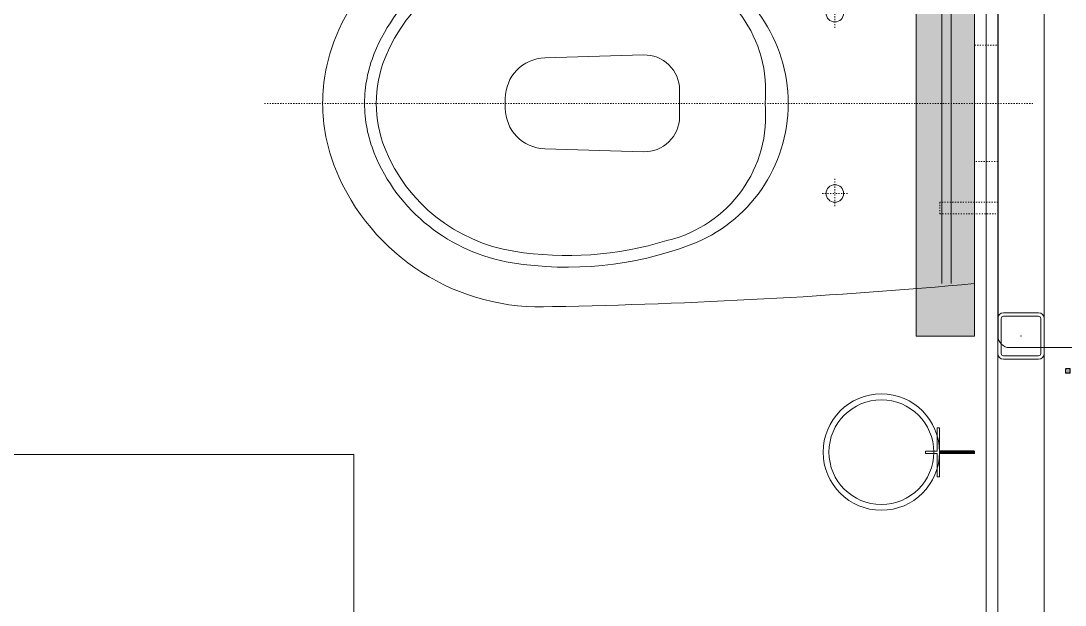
# Model space of a CAD drawing. Extents: x -1439 to 23780, y -1362 to 4476.
# Drawn here: x 10134.6 to 10224.3, y 2145.9 to 2196.1 of the extents above; entities that cross this region are included whole.
import ezdxf
from ezdxf.enums import TextEntityAlignment as Align

# ---------------------------------------------------------------- set-up
doc = ezdxf.new("R2010")
doc.units = 0
doc.header["$MEASUREMENT"] = 0
doc.linetypes.add('Audi$0$DOT2', pattern=[0.125, 0, -0.125])
doc.layers.get('0').update_dxf_attribs({"color": 9, "lineweight": 9})
for name, color, linetype, lineweight in [('Audi$0$05', 8, 'Continuous', 9), ('Audi$0$05V', 8, 'Continuous', 9), ('Audi$0$06D', 8, 'Continuous', 9), ('Audi$0$10', 8, 'Continuous', 9), ('Audi$0$11', 8, 'Continuous', 9), ('Audi$0$20', 8, 'Audi$0$DOT2', 9), ('Audi$0$21', 8, 'Continuous', 9), ('Audi$0$35', 8, 'Continuous', 9)]:
    doc.layers.add(name, color=color, linetype=linetype, lineweight=lineweight)
doc.styles.add('Audi$0$Arial', font='arial.ttf', dxfattribs={"height": 2.5})
doc.styles.add('Audi$0$MuuM_TEXT-STANDART', font='ARIALN.TTF')

# ---------------------------------------------------------------- blocks, each defined once
blk = doc.blocks.new('Audi$0$Prf-40x40')
for points in [[(1.5, -1.999999999998179), (-1.5, -2.000000000001818, -0.4142135623730951), (-2, -1.500000000001818), (-2, 1.499999999998179, -0.4142135623730951), (-1.5, 1.999999999998179), (1.5, 2.000000000001818, -0.4142135623730951), (2, 1.500000000001818), (2, -1.499999999998179, -0.4142135623730951)], [(1.5, -1.699999999998908), (-1.5, -1.700000000002544, -0.4142135623738941), (-1.699999999997089, -1.500000000001818), (-1.699999999997089, 1.499999999998179, -0.4142135623738941), (-1.5, 1.699999999998908), (1.5, 1.700000000002544, -0.4142135623738941), (1.699999999997089, 1.500000000001818), (1.699999999997089, -1.499999999998179, -0.4142135623738941)]]:
    blk.add_lwpolyline(points, format="xyb", close=True)
at = {"color": 252}
blk.add_point((0, 0), dxfattribs=at)
blk = doc.blocks.new('Audi$0$p-klozet üstü kağıt dispenser')
blk.add_hatch(color=255).paths.add_polyline_path([(-5.3433e-12, 5.563981752787184), (0, 45.40812888650907), (-5.000000000000057, 45.40812888650907), (-5.0000000000054, 5.563981752787184)])
blk.add_lwpolyline([(-5.3433e-12, 5.563981752787184), (0, 45.40812888650907), (-5.000000000000057, 45.40812888650907), (-5.0000000000054, 5.563981752787184)], close=True)
blk = doc.blocks.new('Audi$0$gr-p-fırçalık')
at = {"const_width": 0.3, "flags": 128}
blk.add_lwpolyline([(0, 3.000000000103681), (0, 1.036824e-10)], dxfattribs=at)
for radius in [5, 4.5]:
    blk.add_circle((0, 8.000000000103682), radius)
blk = doc.blocks.new('Audi$0$san-klo-06-p')
at = {"linetype": 'Audi$0$DOT2'}
for p, q in [((0, -61), (0, 5)), ((-7.75, -10.91410758801794), (-7.75, -12)), ((7.75, -10.91410758801794), (7.75, -12)), ((-6.48596231054762, -12), (-8.953412711958663, -12)), ((-7.75, -13.08589241198206), (-7.75, -12)), ((6.485962310551258, -12), (8.953412711958663, -12)), ((7.75, -13.08589241198206), (7.75, -12))]:
    blk.add_line(p, q, dxfattribs=at)
for p, q in [((0, -2), (-15.5, -2)), ((0, -2), (15.5, -2)), ((0, -2.80000000000291), (-15.5, -2.80000000000291)), ((0, -2.80000000000291), (15.5, -2.80000000000291)), ((0, -25.3450573319642), (-1.159350611440459, -25.3450573319642)), ((0, -25.3450573319642), (1.159350611440459, -25.3450573319642)), ((-4.158019298723957, -28.43442233578389), (-3.905189181845343, -36.91821042136871)), ((4.158019298723957, -28.43442233578389), (3.905189181845343, -36.91821042136871)), ((0, -40.31395125024572), (-0.4067423800152028, -40.31395125024572)), ((-0.4067423800152028, -40.31395125024572), (0, -40.31395125024572)), ((0.4067423800152028, -40.31395125024572), (0, -40.31395125024572)), ((0, -40.31395125024572), (0.4067423800152028, -40.31395125024572))]:
    blk.add_line(p, q)
for points in [[(-20, 2.015000000021245), (20, 2.015000000028521, 0.4142135623730951), (21, 3.015000000028521), (21, 13.01500000002852, 0.4142135623731339), (20, 14.01500000002852), (-20, 14.01500000002852, 0.4142135623730744), (-21, 13.01500000002852), (-21, 3.015000000021243, 0.4142135623731159)], [(-15.5, 0, 0.0181628470062377), (-17.47196496077231, -36.26013260072796, 0.3205287056357122), (-5.625, -54.90537216330267, 0.0963961176293174), (0, -56, 0.0963961176293174), (5.625, -54.90537216330267, 0.3205287056357121), (17.47196496077595, -36.26013260072796, 0.0181628470062377), (15.5, 0)]]:
    blk.add_lwpolyline(points, format="xyb", close=True)
for points in [[(-9.5, 2.015000000028521), (-9.5, -2.984999999978752), (-8.5, -2.984999999978752), (-8.5, 2.015000000028521)], [(8.5, 2.015000000028521), (8.5, -2.984999999978752), (9.5, -2.984999999978752), (9.5, 2.015000000028521)]]:
    blk.add_lwpolyline(points, dxfattribs=at)
blk.add_lwpolyline([(-5, 0), (-5, 2), (5, 2), (5, 0)], close=True, dxfattribs=at)
for centre, radius, start, end in [((-7.75, -12), 0.75, 0, 180), ((7.75, -12), 0.75, 0, 180), ((-7.75, -12), 0.75, 180, 0), ((7.75, -12), 0.75, 180, 0), ((0, -29), 13, 90, 159.420088504973), ((0, -29), 13, 20.57991149502698, 90), ((-1.08915772514956, -28.94594607376348), 11.00000000000001, 84.31758544885159, 166.8067444055404), ((1.08915772514956, -28.94594607376348), 11, 13.19325559445961, 95.68241455114841), ((15.91510823917997, -34.97572838532506), 30, 159.420088504973, 189.1280785422966), ((-15.91510823917997, -34.97572838532506), 30, 350.8719214577034, 20.57991149502698), ((-1.159350611440459, -28.3450573319642), 3, 90, 181.7069983645544), ((1.159350611440459, -28.3450573319642), 3, 358.2930016354455, 90), ((15.91510823917997, -34.97572838532506), 28.99999999999998, 162.8726879048467, 189.1280785422966), ((-15.91510823917997, -34.97572838532506), 28.99999999999999, 350.8719214577034, 17.12731209515333), ((-0.4067423800152028, -36.81395125024574), 3.499999999999998, 181.7069983645544, 270), ((0.4067423800152028, -36.81395125024574), 3.499999999999998, 270, 358.2930016354455), ((1.5, -37.29190075644874), 15.39999999999999, 189.1280785422966, 247.9756871629567), ((1.5, -37.29190075644874), 14.4, 189.1280785422966, 247.9756871629567), ((-1.5, -37.29190075644874), 14.40000000000001, 292.0243128370433, 350.8719214577034), ((-1.5, -37.29190075644874), 15.39999999999999, 292.0243128370433, 350.8719214577034), ((0, -41), 10.39999999999995, 247.9756871629567, 270), ((0, -41), 10.39999999999995, 270, 292.0243128370433), ((0, -41), 11.39999999999997, 247.9756871629567, 270), ((0, -41), 11.39999999999997, 270, 292.0243128370433)]:
    blk.add_arc(centre, radius, start, end)
at = {"layer": 'Audi$0$05'}
blk.add_lwpolyline([(29.89564365896148, -0.0076445290833362), (29.89564365896148, -3.007644529083337), (27.89564365896149, -3.007644529083337), (27.89564365896149, -3.207644529080423), (29.89564365896148, -3.207644529080423), (29.89564365896148, -4.207644529080424), (30.09564365896222, -4.207644529080424), (30.09564365895858, -3.207644529087701), (32.09564365895858, -3.207644529087701), (32.09564365895858, -3.007644529090611), (30.09564365895858, -3.007644529090611), (30.09564365895858, -0.0076445290906122), (29.89564365896148, -0.0076445290833362)], dxfattribs=at)
at = {"layer": 'Audi$0$05V'}
blk.add_lwpolyline([(-27.07533344061085, -4.190140971935759), (-33.27722779347096, -4.190140971935759), (-33.27722779347096, -0.0109667712822557), (-27.07533344061085, -0.0109667712822557)], close=True, dxfattribs=at)
at = {"xscale": 0.1, "yscale": 0.1, "zscale": 0.1}
for p in [(-23, 8.015000000028522), (23, 8.015000000028522)]:
    blk.add_blockref('Audi$0$Prf-40x40', p, dxfattribs=at)
at = {"layer": 'Audi$0$05'}
for name, p, rotation in [('Audi$0$gr-p-fırçalık', (29.97914034077258, -0.0076445289887488), 180), ('Audi$0$p-klozet üstü kağıt dispenser', (-25.40812888650818, -5.007660794144613), 270)]:
    blk.add_blockref(name, p, dxfattribs=dict(at, rotation=rotation))
blk = doc.blocks.new('Audi$0$A$C74064896')
at = {"layer": 'Audi$0$05V', "rotation": 270}
blk.add_blockref('Audi$0$san-klo-06-p', (-250.9929512383806, -41.00000000007275), dxfattribs=at)
blk = doc.blocks.new('Audi$0$p-kapı')
at = {"layer": 'Audi$0$20'}
blk.add_arc((4.870000000002619, -4.600294117648446), 81.60029411766662, 270.1053228038254, 0, dxfattribs=at)
blk = doc.blocks.new('Audi$0$0_roomno2-flat-2')
at = {"layer": 'Audi$0$21'}
blk.add_lwpolyline([(96.875, -52.5000000000109), (0, -52.5000000000109), (0, 0), (96.875, 0)], close=True, dxfattribs=at)
at = {"layer": 'Audi$0$21', "style": 'Audi$0$Arial'}
blk.add_attdef('ODANO', (0, 5.850000000005817), '', height=10, dxfattribs=at)
blk.add_attdef('MEKANADI', text='', height=10, dxfattribs=at).set_placement((1.75, -15.00000000000727), align=Align.BOTTOM_LEFT)
at = {"layer": 'Audi$0$21', "style": 'Audi$0$MuuM_TEXT-STANDART', "width": 0.6}
for tag, p in [('YER01', (50, -22.50000000000728)), ('TAVAN01', (68.75, -22.50000000000728)), ('DUVAR01', (87.5, -22.50000000000728)), ('YER02', (50, -33.75000000000728)), ('TAVAN02', (68.75, -33.75000000000728)), ('DUVAR02', (87.5, -33.75000000000728)), ('YER03', (50, -45.00000000000728)), ('TAVAN03', (68.75, -45.00000000000728)), ('DUVAR03', (87.5, -45.00000000000728))]:
    blk.add_attdef(tag, text='', height=7.5, dxfattribs=at).set_placement(p, align=Align.MIDDLE_CENTER)
for tag, p in [('M2', (1.75, -24.37500000000728)), ('TEMIZTAVANYUKSEKLIGI', (9, -43.03976339674772))]:
    blk.add_attdef(tag, text='', height=7.5, dxfattribs=at).set_placement(p, align=Align.MIDDLE_LEFT)

msp = doc.modelspace()

# ---------------------------------------------------------------- linework, layer by layer
at = {"layer": 'Audi$0$06D'}
msp.add_lwpolyline([(9997.871674294665, 2008.204681274817), (9997.871674294665, 2008.204681274817, -0.0090412840414989), (10222.50000012271, 2028.502302091892), (10222.50000012271, 2235.000004310685), (10242.50000012271, 2235.000004310685), (10242.50000012271, 2029.913171091933)], format="xyb", dxfattribs=at)
at = {"layer": 'Audi$0$11'}
for points in [[(10006.36282151827, 2013.144047912055, -0.0085326431774109), (10218.50000012271, 2032.222953933236), (10218.50000012271, 2231.000004310685), (10143.50000012271, 2231.000004310685), (10143.50000012271, 2239.000004310685), (10321.50000012271, 2239.000004310685), (10321.50000012271, 2231.000004310685), (10246.50000012271, 2231.000004310685), (10246.50000012271, 2034.196900731403)], [(10217.50000012271, 2230.000004310685), (10217.50000012271, 2033.152769449003, 0.0084561785165819), (10007.22983938039, 2014.242613017362, 0.0084954971188685)]]:
    msp.add_lwpolyline(points, format="xyb", dxfattribs=at)
at = {"layer": 'Audi$0$35'}
msp.add_lwpolyline([(10217.50000012271, 2230.000004310685), (10217.50000012271, 2033.152769449003, 0.0084561785165684), (10007.22983938039, 2014.242613017362), (9996.681724218013, 2110.545078229901), (9996.71152357587, 2230.000004310685), (10052.50000012271, 2230.000004310685), (10052.50000012271, 2240.000004310685), (10142.50000012286, 2240.00000431062), (10142.50000012286, 2230.00000431062)], format="xyb", close=True, dxfattribs=at)

# ---------------------------------------------------------------- block references
at = {"xscale": -1, "rotation": 90}
msp.add_blockref('Audi$0$p-kapı', (10052.50000012271, 2234.000004310685), dxfattribs=at)
for name, p in [('Audi$0$A$C74064896', (10467.50000012271, 2230.000004310685)), ('Audi$0$0_roomno2-flat-2', (10066.31819771272, 2158.827615439105))]:
    msp.add_blockref(name, p)
at = {"layer": 'Audi$0$10', "xscale": -1}
msp.add_blockref('Audi$0$Prf-40x40', (10220.50000012271, 2169.000004310685), dxfattribs=at)

doc.saveas('drawing.dxf')
